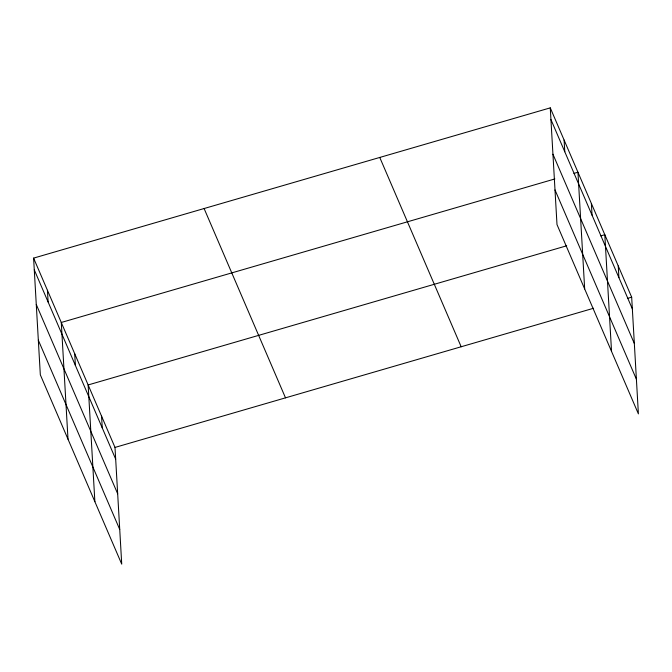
<?xml version="1.0" encoding="UTF-8"?>
<svg xmlns="http://www.w3.org/2000/svg" width="672" height="672" viewBox="0 0 672 672"><rect width="100%" height="100%" fill="white"/><g stroke="black" fill="none" stroke-linecap="round" stroke-linejoin="round"><path stroke-width="1.01" d="M33.6 258.115L115.004 447.426L121.733 564.136L40.328 374.825L33.6 258.115L550.267 107.864L631.672 297.175L638.4 413.885L556.996 224.574L550.267 107.864M554.879 178.937L61.278 322.476L68.006 439.186M573.93 173.401L577.945 172.234L584.674 288.943M566.698 245.784L88.141 384.955L94.87 501.665M600.793 235.872L604.808 234.704L611.537 351.414M115.004 447.426L593.561 308.263M627.656 298.343L631.672 297.175M550.939 119.574L632.344 308.885M552.938 154.224L634.343 343.535M554.996 189.924L636.401 379.235M379.764 157.45L461.168 346.76M204.103 208.53L285.499 397.841M34.272 269.825L115.676 459.136M36.271 304.475L117.676 493.786M38.329 340.175L119.734 529.486M618.24 265.944L618.912 277.645M591.377 203.465L592.049 215.174M564.102 140.053L564.782 151.754M101.573 416.186L102.245 427.896M74.71 353.716L75.382 365.425M47.435 290.296L48.115 302.005"/></g></svg>
